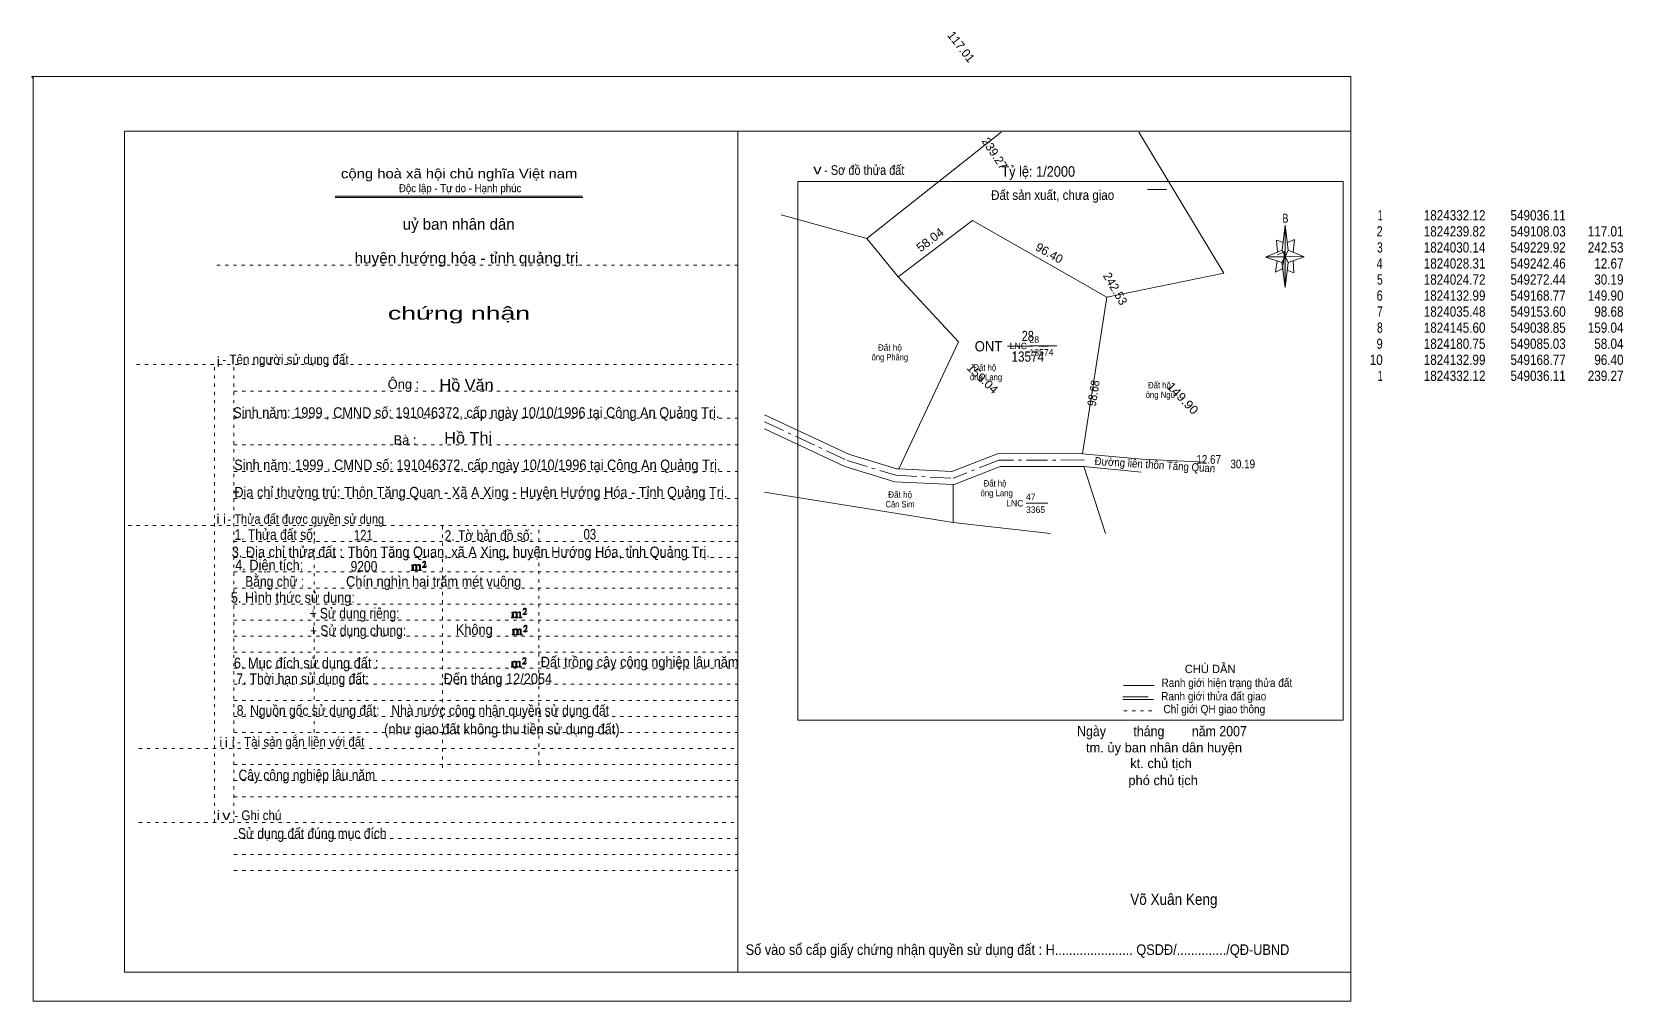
# Model space of a CAD drawing. Header units: centimetres. Extents: x -1.6 to 48, y -3.3 to 26.9.
import ezdxf
from ezdxf.enums import TextEntityAlignment as Align

# ---------------------------------------------------------------- set-up
doc = ezdxf.new("R2010")
doc.units = ezdxf.units.CM
doc.header["$LTSCALE"] = 0.13
for name, pattern in [('DOT_DASHED', [7.7, 5, -1.2, 0.3, -1.2]), ('DOTTED', [1.5, 0.3, -1.2]), ('LONG_DASHED', [7.5, 6, -1.5])]:
    doc.linetypes.add(name, pattern=pattern)
for name, color, linetype, lineweight in [('1', 7, 'DOTTED', 13), ('13', 7, 'Continuous', 13), ('22', 7, 'Continuous', 13), ('33', 7, 'LONG_DASHED', 13), ('4', 7, 'Continuous', 13), ('5', 7, 'Continuous', 13), ('50', 7, 'Continuous', 13), ('63', 7, 'Continuous', 13)]:
    doc.layers.add(name, color=color, linetype=linetype, lineweight=lineweight)
for name, color, linetype in [('10', 7, 'Continuous'), ('23', 7, 'Continuous'), ('30', 7, 'Continuous')]:
    doc.layers.add(name, color=color, linetype=linetype)

msp = doc.modelspace()

# ---------------------------------------------------------------- hatches: boundary and pattern name
at = {"layer": '5'}
msp.add_hatch(color=256, dxfattribs=at).paths.add_polyline_path([(37.46, 19.87), (37.46, 18.91), (37.36, 19.69)])
at = {"layer": '50'}
for points in [[(10.27, 10.13), (10.27, 10.12), (10.27, 10.11), (10.25, 10.11), (10.24, 10.11), (10.24, 10.1), (10.33, 10.1), (10.33, 10.11), (10.32, 10.11), (10.31, 10.11), (10.31, 10.12), (10.31, 10.13), (10.31, 10.24), (10.31, 10.25), (10.32, 10.26), (10.34, 10.26), (10.35, 10.26), (10.36, 10.26), (10.37, 10.25), (10.39, 10.22), (10.39, 10.13), (10.37, 10.12), (10.37, 10.11), (10.36, 10.11), (10.35, 10.11), (10.35, 10.1), (10.44, 10.1), (10.44, 10.11), (10.43, 10.11), (10.42, 10.11), (10.42, 10.12), (10.42, 10.13), (10.42, 10.24), (10.44, 10.26), (10.45, 10.26), (10.46, 10.26), (10.49, 10.26), (10.49, 10.25), (10.5, 10.24), (10.5, 10.22), (10.5, 10.13), (10.5, 10.12), (10.49, 10.11), (10.49, 10.11), (10.47, 10.11), (10.47, 10.1), (10.56, 10.1), (10.56, 10.11), (10.55, 10.11), (10.54, 10.11), (10.53, 10.12), (10.53, 10.13), (10.53, 10.2), (10.53, 10.25), (10.53, 10.26), (10.52, 10.27), (10.5, 10.28), (10.47, 10.28), (10.46, 10.28), (10.44, 10.27), (10.41, 10.25), (10.41, 10.26), (10.4, 10.28), (10.39, 10.28), (10.37, 10.28), (10.35, 10.28), (10.34, 10.28), (10.32, 10.26), (10.31, 10.26), (10.31, 10.25), (10.31, 10.25), (10.31, 10.26), (10.31, 10.28), (10.24, 10.26), (10.24, 10.26), (10.25, 10.26), (10.27, 10.25), (10.27, 10.24), (10.27, 10.23)], [(10.69, 10.19), (10.72, 10.24), (10.72, 10.24), (10.71, 10.22), (10.69, 10.22), (10.68, 10.22), (10.63, 10.22), (10.66, 10.26), (10.67, 10.27), (10.69, 10.28), (10.69, 10.3), (10.69, 10.32), (10.69, 10.34), (10.69, 10.35), (10.69, 10.37), (10.68, 10.38), (10.67, 10.38), (10.66, 10.39), (10.65, 10.39), (10.63, 10.38), (10.63, 10.38), (10.62, 10.37), (10.61, 10.35), (10.59, 10.33), (10.61, 10.33), (10.61, 10.35), (10.62, 10.35), (10.63, 10.36), (10.65, 10.36), (10.66, 10.36), (10.67, 10.35), (10.68, 10.35), (10.68, 10.32), (10.68, 10.3), (10.66, 10.28), (10.66, 10.26), (10.65, 10.25), (10.59, 10.2), (10.59, 10.19)], [(13.39, 8.66), (13.39, 8.65), (13.39, 8.64), (13.38, 8.64), (13.37, 8.64), (13.37, 8.62), (13.45, 8.62), (13.45, 8.64), (13.44, 8.64), (13.43, 8.64), (13.43, 8.65), (13.43, 8.66), (13.43, 8.77), (13.43, 8.78), (13.44, 8.79), (13.47, 8.79), (13.48, 8.79), (13.49, 8.79), (13.5, 8.78), (13.51, 8.74), (13.51, 8.66), (13.5, 8.65), (13.5, 8.64), (13.49, 8.64), (13.48, 8.64), (13.48, 8.62), (13.57, 8.62), (13.57, 8.64), (13.55, 8.64), (13.54, 8.64), (13.54, 8.65), (13.54, 8.66), (13.54, 8.77), (13.57, 8.79), (13.58, 8.79), (13.59, 8.79), (13.61, 8.79), (13.61, 8.78), (13.62, 8.77), (13.62, 8.74), (13.62, 8.66), (13.62, 8.65), (13.61, 8.64), (13.61, 8.64), (13.6, 8.64), (13.6, 8.62), (13.69, 8.62), (13.69, 8.64), (13.67, 8.64), (13.66, 8.64), (13.65, 8.65), (13.65, 8.66), (13.65, 8.73), (13.65, 8.78), (13.65, 8.79), (13.64, 8.8), (13.62, 8.81), (13.6, 8.81), (13.59, 8.81), (13.57, 8.8), (13.53, 8.78), (13.53, 8.79), (13.52, 8.81), (13.51, 8.81), (13.5, 8.81), (13.48, 8.81), (13.47, 8.81), (13.44, 8.79), (13.43, 8.79), (13.43, 8.78), (13.43, 8.78), (13.43, 8.79), (13.43, 8.81), (13.37, 8.79), (13.37, 8.79), (13.38, 8.79), (13.39, 8.78), (13.39, 8.77), (13.39, 8.76)], [(13.82, 8.72), (13.84, 8.77), (13.84, 8.77), (13.83, 8.74), (13.82, 8.74), (13.81, 8.74), (13.75, 8.74), (13.79, 8.79), (13.8, 8.8), (13.82, 8.81), (13.82, 8.83), (13.82, 8.84), (13.82, 8.87), (13.82, 8.88), (13.82, 8.9), (13.81, 8.91), (13.8, 8.91), (13.79, 8.92), (13.77, 8.92), (13.75, 8.91), (13.75, 8.91), (13.74, 8.9), (13.73, 8.88), (13.72, 8.86), (13.73, 8.86), (13.73, 8.88), (13.74, 8.88), (13.75, 8.89), (13.77, 8.89), (13.79, 8.89), (13.8, 8.88), (13.81, 8.88), (13.81, 8.84), (13.81, 8.83), (13.79, 8.81), (13.79, 8.79), (13.77, 8.78), (13.72, 8.73), (13.72, 8.72)], [(13.41, 8.12), (13.41, 8.11), (13.41, 8.1), (13.4, 8.1), (13.39, 8.1), (13.39, 8.09), (13.48, 8.09), (13.48, 8.1), (13.47, 8.1), (13.45, 8.1), (13.45, 8.11), (13.45, 8.12), (13.45, 8.23), (13.45, 8.24), (13.47, 8.26), (13.49, 8.26), (13.5, 8.26), (13.51, 8.26), (13.52, 8.24), (13.53, 8.21), (13.53, 8.12), (13.52, 8.11), (13.52, 8.1), (13.51, 8.1), (13.5, 8.1), (13.5, 8.09), (13.59, 8.09), (13.59, 8.1), (13.58, 8.1), (13.57, 8.1), (13.57, 8.11), (13.57, 8.12), (13.57, 8.23), (13.59, 8.26), (13.6, 8.26), (13.61, 8.26), (13.63, 8.26), (13.63, 8.24), (13.64, 8.23), (13.64, 8.21), (13.64, 8.12), (13.64, 8.11), (13.63, 8.1), (13.63, 8.1), (13.62, 8.1), (13.62, 8.09), (13.71, 8.09), (13.71, 8.1), (13.7, 8.1), (13.69, 8.1), (13.67, 8.11), (13.67, 8.12), (13.67, 8.2), (13.67, 8.24), (13.67, 8.26), (13.66, 8.27), (13.64, 8.28), (13.62, 8.28), (13.61, 8.28), (13.59, 8.27), (13.55, 8.24), (13.55, 8.26), (13.54, 8.28), (13.53, 8.28), (13.52, 8.28), (13.5, 8.28), (13.49, 8.28), (13.47, 8.26), (13.45, 8.26), (13.45, 8.24), (13.45, 8.24), (13.45, 8.26), (13.45, 8.28), (13.39, 8.26), (13.39, 8.26), (13.4, 8.26), (13.41, 8.24), (13.41, 8.23), (13.41, 8.22)], [(13.84, 8.19), (13.86, 8.23), (13.86, 8.23), (13.85, 8.21), (13.84, 8.21), (13.83, 8.21), (13.77, 8.21), (13.81, 8.26), (13.82, 8.27), (13.84, 8.28), (13.84, 8.3), (13.84, 8.31), (13.84, 8.33), (13.84, 8.34), (13.84, 8.37), (13.83, 8.38), (13.82, 8.38), (13.81, 8.39), (13.8, 8.39), (13.77, 8.38), (13.77, 8.38), (13.76, 8.37), (13.75, 8.34), (13.74, 8.32), (13.75, 8.32), (13.75, 8.34), (13.76, 8.34), (13.77, 8.36), (13.8, 8.36), (13.81, 8.36), (13.82, 8.34), (13.83, 8.34), (13.83, 8.31), (13.83, 8.3), (13.81, 8.28), (13.81, 8.26), (13.8, 8.24), (13.74, 8.2), (13.74, 8.19)], [(13.38, 7.12), (13.38, 7.11), (13.38, 7.1), (13.37, 7.1), (13.36, 7.1), (13.36, 7.08), (13.44, 7.08), (13.44, 7.1), (13.43, 7.1), (13.42, 7.1), (13.42, 7.11), (13.42, 7.12), (13.42, 7.23), (13.42, 7.24), (13.43, 7.25), (13.46, 7.25), (13.47, 7.25), (13.48, 7.25), (13.49, 7.24), (13.5, 7.2), (13.5, 7.12), (13.49, 7.11), (13.49, 7.1), (13.48, 7.1), (13.47, 7.1), (13.47, 7.08), (13.56, 7.08), (13.56, 7.1), (13.54, 7.1), (13.53, 7.1), (13.53, 7.11), (13.53, 7.12), (13.53, 7.23), (13.56, 7.25), (13.57, 7.25), (13.58, 7.25), (13.6, 7.25), (13.6, 7.24), (13.61, 7.23), (13.61, 7.2), (13.61, 7.12), (13.61, 7.11), (13.6, 7.1), (13.6, 7.1), (13.59, 7.1), (13.59, 7.08), (13.68, 7.08), (13.68, 7.1), (13.66, 7.1), (13.65, 7.1), (13.64, 7.11), (13.64, 7.12), (13.64, 7.19), (13.64, 7.24), (13.64, 7.25), (13.63, 7.26), (13.61, 7.27), (13.59, 7.27), (13.58, 7.27), (13.56, 7.26), (13.52, 7.24), (13.52, 7.25), (13.51, 7.27), (13.5, 7.27), (13.49, 7.27), (13.47, 7.27), (13.46, 7.27), (13.43, 7.25), (13.42, 7.25), (13.42, 7.24), (13.42, 7.24), (13.42, 7.25), (13.42, 7.27), (13.36, 7.25), (13.36, 7.25), (13.37, 7.25), (13.38, 7.24), (13.38, 7.23), (13.38, 7.22)], [(13.81, 7.18), (13.83, 7.23), (13.83, 7.23), (13.82, 7.2), (13.81, 7.2), (13.8, 7.2), (13.74, 7.2), (13.78, 7.25), (13.79, 7.26), (13.81, 7.27), (13.81, 7.29), (13.81, 7.3), (13.81, 7.33), (13.81, 7.34), (13.81, 7.36), (13.8, 7.37), (13.79, 7.37), (13.78, 7.38), (13.76, 7.38), (13.74, 7.37), (13.74, 7.37), (13.73, 7.36), (13.72, 7.34), (13.71, 7.32), (13.72, 7.32), (13.72, 7.34), (13.73, 7.34), (13.74, 7.35), (13.76, 7.35), (13.78, 7.35), (13.79, 7.34), (13.8, 7.34), (13.8, 7.3), (13.8, 7.29), (13.78, 7.27), (13.78, 7.25), (13.76, 7.24), (13.71, 7.19), (13.71, 7.18)]]:
    msp.add_hatch(color=256, dxfattribs=at).paths.add_polyline_path(points)

# ---------------------------------------------------------------- linework, layer by layer
at = {"layer": '1', "linetype": 'Continuous'}
for p, q in [((1.31, -2.42), (1.31, 23.78)), ((1.31, 23.78), (39.51, 23.78)), ((20.41, -2.42), (20.41, 23.78)), ((39.51, -2.42), (39.51, 23.78)), ((7.87, 21.76), (15.58, 21.76)), ((7.87, 21.71), (15.59, 21.71)), ((37.36, 19.69), (36.85, 19.86)), ((1.31, -2.42), (39.51, -2.42))]:
    msp.add_line(p, q, dxfattribs=at)
at = {"layer": '1'}
for p, q in [((4.19, 19.61), (20.41, 19.61)), ((1.69, 16.51), (20.41, 16.51)), ((4.11, 2.25), (4.11, 16.51)), ((4.72, 2.25), (4.72, 16.51)), ((4.72, 15.68), (20.41, 15.68)), ((4.72, 14.84), (20.41, 14.84)), ((4.72, 14.01), (20.41, 14.01)), ((4.72, 13.18), (20.41, 13.18)), ((4.72, 12.34), (20.41, 12.34)), ((1.43, 11.5), (20.41, 11.5)), ((7.22, 5.05), (7.22, 11.5)), ((11.22, 3.95), (11.22, 11.5)), ((14.22, 4.09), (14.22, 11.5)), ((4.72, 11), (20.41, 11)), ((4.72, 10.5), (20.41, 10.5)), ((4.72, 10.05), (20.41, 10.05)), ((4.72, 9.55), (20.41, 9.55)), ((4.72, 9.05), (20.41, 9.05)), ((4.72, 8.55), (20.41, 8.55)), ((4.72, 8.05), (20.41, 8.05)), ((4.72, 7.55), (20.41, 7.55)), ((4.72, 7.05), (20.41, 7.05)), ((4.72, 6.55), (20.41, 6.55)), ((4.72, 6.05), (20.41, 6.05)), ((4.72, 5.55), (20.41, 5.55)), ((4.72, 5.05), (20.41, 5.05)), ((1.76, 4.55), (20.41, 4.55)), ((4.72, 4.05), (20.41, 4.05)), ((4.72, 3.55), (20.41, 3.55)), ((4.72, 3.05), (20.41, 3.05)), ((1.76, 2.25), (20.41, 2.25)), ((4.72, 1.75), (20.41, 1.75)), ((4.72, 1.25), (20.41, 1.25)), ((4.72, 0.75), (20.41, 0.75))]:
    msp.add_line(p, q, dxfattribs=at)
at = {"layer": '1', "linetype": 'Continuous'}
msp.add_lwpolyline([(-1.53, -3.32), (39.51, -3.32), (39.51, 25.48), (-1.53, 25.48)], close=True, dxfattribs=at)
msp.add_lwpolyline([(37.37, 19.49), (37.16, 19.39), (37.21, 19.74)], dxfattribs=at)
at = {"layer": '13'}
for p, q in [((29.5, 17.09), (30.35, 17.09)), ((29.39, 12.19), (30.07, 12.19))]:
    msp.add_line(p, q, dxfattribs=at)
at = {"layer": '22'}
for p, q in [((24.43, 20.44), (28.62, 23.75)), ((32.9, 23.75), (35.55, 19.36)), ((21.76, 21.17), (24.43, 20.44)), ((25.41, 19.24), (24.43, 20.44)), ((35.55, 19.36), (31.91, 18.61)), ((31.15, 13.73), (31.91, 18.61)), ((31.87, 11.25), (31.19, 13.33)), ((31.19, 13.33), (32.98, 13.16)), ((27.12, 11.59), (21.25, 12.54))]:
    msp.add_line(p, q, dxfattribs=at)
for points in [[(31.91, 18.61), (27.72, 21), (25.41, 19.24)], [(25.41, 19.24), (27.29, 17.22), (25.43, 13.26)], [(21.25, 14.94), (23.89, 13.71), (25.37, 13.26), (25.43, 13.26)], [(21.25, 14.51), (23.75, 13.33), (25.3, 12.86), (27.12, 12.77)], [(25.43, 13.26), (27.08, 13.18), (28.5, 13.73), (31.13, 13.74), (31.15, 13.73)], [(31.15, 13.73), (33, 13.56), (34.97, 13.47)], [(31.19, 13.33), (31.11, 13.34), (28.58, 13.33), (27.15, 12.77), (27.12, 12.77)], [(30.15, 11.25), (27.12, 11.59), (27.12, 12.77)]]:
    msp.add_lwpolyline(points, dxfattribs=at)
at = {"layer": '22', "linetype": 'DOT_DASHED'}
for points in [[(21.25, 14.73), (23.82, 13.52), (25.34, 13.06), (27.13, 12.97)], [(31.21, 13.53), (31.12, 13.54), (28.54, 13.53), (27.12, 12.97), (27.13, 12.97)]]:
    msp.add_lwpolyline(points, dxfattribs=at)
at = {"layer": '33'}
msp.add_line((28.81, 17.08), (30.09, 17.08), dxfattribs=at)
at = {"layer": '4'}
for p, q in [((32.43, 6.51), (33.38, 6.51)), ((32.41, 6.08), (33.36, 6.08))]:
    msp.add_line(p, q, dxfattribs=at)
at = {"layer": '4', "linetype": 'LONG_DASHED'}
msp.add_line((32.41, 6.16), (33.36, 6.16), dxfattribs=at)
at = {"layer": '4', "linetype": 'DOTTED'}
msp.add_line((32.44, 5.72), (33.43, 5.72), dxfattribs=at)
at = {"layer": '4'}
msp.add_lwpolyline([(22.28, 22.21), (39.27, 22.21), (39.27, 5.43), (22.28, 5.43)], close=True, dxfattribs=at)
msp.add_circle((-1.55, 25.47), 0.025, dxfattribs=at)
at = {"layer": '5'}
for p, q in [((37.37, 20.07), (37.46, 20.85)), ((37.55, 20.07), (38.05, 19.87)), ((37.55, 19.69), (37.46, 18.91)), ((37.73, 19.37), (37.52, 19.45)), ((37.71, 19.75), (37.73, 19.37))]:
    msp.add_line(p, q, dxfattribs=at)
for points in [[(37.46, 20.85), (37.55, 20.07), (37.46, 19.87)], [(37.46, 19.87), (36.87, 19.87), (37.37, 20.07), (37.55, 19.69), (38.05, 19.87), (37.46, 19.89)], [(37.46, 19.87), (37.46, 18.91), (37.36, 19.69)]]:
    msp.add_lwpolyline(points, close=True, dxfattribs=at)
for points in [[(37.4, 20.31), (37.19, 20.39), (37.22, 20.01)], [(37.53, 20.31), (37.75, 20.41), (37.71, 20.01)], [(37.46, 19.87), (37.37, 20.07), (36.87, 19.87)], [(37.22, 19.93), (37.44, 20.03), (37.4, 19.63)], [(37.46, 19.87), (37.55, 19.69), (38.05, 19.87)]]:
    msp.add_lwpolyline(points, dxfattribs=at)
at = {"layer": '50'}
for points in [[(10.27, 10.13), (10.27, 10.12), (10.27, 10.11), (10.25, 10.11), (10.24, 10.11), (10.24, 10.1), (10.33, 10.1), (10.33, 10.11), (10.32, 10.11), (10.31, 10.11), (10.31, 10.12), (10.31, 10.13), (10.31, 10.24), (10.31, 10.25), (10.32, 10.26), (10.34, 10.26), (10.35, 10.26), (10.36, 10.26), (10.37, 10.25), (10.39, 10.22), (10.39, 10.13), (10.37, 10.12), (10.37, 10.11), (10.36, 10.11), (10.35, 10.11), (10.35, 10.1), (10.44, 10.1), (10.44, 10.11), (10.43, 10.11), (10.42, 10.11), (10.42, 10.12), (10.42, 10.13), (10.42, 10.24), (10.44, 10.26), (10.45, 10.26), (10.46, 10.26), (10.49, 10.26), (10.49, 10.25), (10.5, 10.24), (10.5, 10.22), (10.5, 10.13), (10.5, 10.12), (10.49, 10.11), (10.49, 10.11), (10.47, 10.11), (10.47, 10.1), (10.56, 10.1), (10.56, 10.11), (10.55, 10.11), (10.54, 10.11), (10.53, 10.12), (10.53, 10.13), (10.53, 10.2), (10.53, 10.25), (10.53, 10.26), (10.52, 10.27), (10.5, 10.28), (10.47, 10.28), (10.46, 10.28), (10.44, 10.27), (10.41, 10.25), (10.41, 10.26), (10.4, 10.28), (10.39, 10.28), (10.37, 10.28), (10.35, 10.28), (10.34, 10.28), (10.32, 10.26), (10.31, 10.26), (10.31, 10.25), (10.31, 10.25), (10.31, 10.26), (10.31, 10.28), (10.24, 10.26), (10.24, 10.26), (10.25, 10.26), (10.27, 10.25), (10.27, 10.24), (10.27, 10.23)], [(10.69, 10.19), (10.72, 10.24), (10.72, 10.24), (10.71, 10.22), (10.69, 10.22), (10.68, 10.22), (10.63, 10.22), (10.66, 10.26), (10.67, 10.27), (10.69, 10.28), (10.69, 10.3), (10.69, 10.32), (10.69, 10.34), (10.69, 10.35), (10.69, 10.37), (10.68, 10.38), (10.67, 10.38), (10.66, 10.39), (10.65, 10.39), (10.63, 10.38), (10.63, 10.38), (10.62, 10.37), (10.61, 10.35), (10.59, 10.33), (10.61, 10.33), (10.61, 10.35), (10.62, 10.35), (10.63, 10.36), (10.65, 10.36), (10.66, 10.36), (10.67, 10.35), (10.68, 10.35), (10.68, 10.32), (10.68, 10.3), (10.66, 10.28), (10.66, 10.26), (10.65, 10.25), (10.59, 10.2), (10.59, 10.19)], [(13.39, 8.66), (13.39, 8.65), (13.39, 8.64), (13.38, 8.64), (13.37, 8.64), (13.37, 8.62), (13.45, 8.62), (13.45, 8.64), (13.44, 8.64), (13.43, 8.64), (13.43, 8.65), (13.43, 8.66), (13.43, 8.77), (13.43, 8.78), (13.44, 8.79), (13.47, 8.79), (13.48, 8.79), (13.49, 8.79), (13.5, 8.78), (13.51, 8.74), (13.51, 8.66), (13.5, 8.65), (13.5, 8.64), (13.49, 8.64), (13.48, 8.64), (13.48, 8.62), (13.57, 8.62), (13.57, 8.64), (13.55, 8.64), (13.54, 8.64), (13.54, 8.65), (13.54, 8.66), (13.54, 8.77), (13.57, 8.79), (13.58, 8.79), (13.59, 8.79), (13.61, 8.79), (13.61, 8.78), (13.62, 8.77), (13.62, 8.74), (13.62, 8.66), (13.62, 8.65), (13.61, 8.64), (13.61, 8.64), (13.6, 8.64), (13.6, 8.62), (13.69, 8.62), (13.69, 8.64), (13.67, 8.64), (13.66, 8.64), (13.65, 8.65), (13.65, 8.66), (13.65, 8.73), (13.65, 8.78), (13.65, 8.79), (13.64, 8.8), (13.62, 8.81), (13.6, 8.81), (13.59, 8.81), (13.57, 8.8), (13.53, 8.78), (13.53, 8.79), (13.52, 8.81), (13.51, 8.81), (13.5, 8.81), (13.48, 8.81), (13.47, 8.81), (13.44, 8.79), (13.43, 8.79), (13.43, 8.78), (13.43, 8.78), (13.43, 8.79), (13.43, 8.81), (13.37, 8.79), (13.37, 8.79), (13.38, 8.79), (13.39, 8.78), (13.39, 8.77), (13.39, 8.76)], [(13.82, 8.72), (13.84, 8.77), (13.84, 8.77), (13.83, 8.74), (13.82, 8.74), (13.81, 8.74), (13.75, 8.74), (13.79, 8.79), (13.8, 8.8), (13.82, 8.81), (13.82, 8.83), (13.82, 8.84), (13.82, 8.87), (13.82, 8.88), (13.82, 8.9), (13.81, 8.91), (13.8, 8.91), (13.79, 8.92), (13.77, 8.92), (13.75, 8.91), (13.75, 8.91), (13.74, 8.9), (13.73, 8.88), (13.72, 8.86), (13.73, 8.86), (13.73, 8.88), (13.74, 8.88), (13.75, 8.89), (13.77, 8.89), (13.79, 8.89), (13.8, 8.88), (13.81, 8.88), (13.81, 8.84), (13.81, 8.83), (13.79, 8.81), (13.79, 8.79), (13.77, 8.78), (13.72, 8.73), (13.72, 8.72)], [(13.41, 8.12), (13.41, 8.11), (13.41, 8.1), (13.4, 8.1), (13.39, 8.1), (13.39, 8.09), (13.48, 8.09), (13.48, 8.1), (13.47, 8.1), (13.45, 8.1), (13.45, 8.11), (13.45, 8.12), (13.45, 8.23), (13.45, 8.24), (13.47, 8.26), (13.49, 8.26), (13.5, 8.26), (13.51, 8.26), (13.52, 8.24), (13.53, 8.21), (13.53, 8.12), (13.52, 8.11), (13.52, 8.1), (13.51, 8.1), (13.5, 8.1), (13.5, 8.09), (13.59, 8.09), (13.59, 8.1), (13.58, 8.1), (13.57, 8.1), (13.57, 8.11), (13.57, 8.12), (13.57, 8.23), (13.59, 8.26), (13.6, 8.26), (13.61, 8.26), (13.63, 8.26), (13.63, 8.24), (13.64, 8.23), (13.64, 8.21), (13.64, 8.12), (13.64, 8.11), (13.63, 8.1), (13.63, 8.1), (13.62, 8.1), (13.62, 8.09), (13.71, 8.09), (13.71, 8.1), (13.7, 8.1), (13.69, 8.1), (13.67, 8.11), (13.67, 8.12), (13.67, 8.2), (13.67, 8.24), (13.67, 8.26), (13.66, 8.27), (13.64, 8.28), (13.62, 8.28), (13.61, 8.28), (13.59, 8.27), (13.55, 8.24), (13.55, 8.26), (13.54, 8.28), (13.53, 8.28), (13.52, 8.28), (13.5, 8.28), (13.49, 8.28), (13.47, 8.26), (13.45, 8.26), (13.45, 8.24), (13.45, 8.24), (13.45, 8.26), (13.45, 8.28), (13.39, 8.26), (13.39, 8.26), (13.4, 8.26), (13.41, 8.24), (13.41, 8.23), (13.41, 8.22)], [(13.84, 8.19), (13.86, 8.23), (13.86, 8.23), (13.85, 8.21), (13.84, 8.21), (13.83, 8.21), (13.77, 8.21), (13.81, 8.26), (13.82, 8.27), (13.84, 8.28), (13.84, 8.3), (13.84, 8.31), (13.84, 8.33), (13.84, 8.34), (13.84, 8.37), (13.83, 8.38), (13.82, 8.38), (13.81, 8.39), (13.8, 8.39), (13.77, 8.38), (13.77, 8.38), (13.76, 8.37), (13.75, 8.34), (13.74, 8.32), (13.75, 8.32), (13.75, 8.34), (13.76, 8.34), (13.77, 8.36), (13.8, 8.36), (13.81, 8.36), (13.82, 8.34), (13.83, 8.34), (13.83, 8.31), (13.83, 8.3), (13.81, 8.28), (13.81, 8.26), (13.8, 8.24), (13.74, 8.2), (13.74, 8.19)], [(13.38, 7.12), (13.38, 7.11), (13.38, 7.1), (13.37, 7.1), (13.36, 7.1), (13.36, 7.08), (13.44, 7.08), (13.44, 7.1), (13.43, 7.1), (13.42, 7.1), (13.42, 7.11), (13.42, 7.12), (13.42, 7.23), (13.42, 7.24), (13.43, 7.25), (13.46, 7.25), (13.47, 7.25), (13.48, 7.25), (13.49, 7.24), (13.5, 7.2), (13.5, 7.12), (13.49, 7.11), (13.49, 7.1), (13.48, 7.1), (13.47, 7.1), (13.47, 7.08), (13.56, 7.08), (13.56, 7.1), (13.54, 7.1), (13.53, 7.1), (13.53, 7.11), (13.53, 7.12), (13.53, 7.23), (13.56, 7.25), (13.57, 7.25), (13.58, 7.25), (13.6, 7.25), (13.6, 7.24), (13.61, 7.23), (13.61, 7.2), (13.61, 7.12), (13.61, 7.11), (13.6, 7.1), (13.6, 7.1), (13.59, 7.1), (13.59, 7.08), (13.68, 7.08), (13.68, 7.1), (13.66, 7.1), (13.65, 7.1), (13.64, 7.11), (13.64, 7.12), (13.64, 7.19), (13.64, 7.24), (13.64, 7.25), (13.63, 7.26), (13.61, 7.27), (13.59, 7.27), (13.58, 7.27), (13.56, 7.26), (13.52, 7.24), (13.52, 7.25), (13.51, 7.27), (13.5, 7.27), (13.49, 7.27), (13.47, 7.27), (13.46, 7.27), (13.43, 7.25), (13.42, 7.25), (13.42, 7.24), (13.42, 7.24), (13.42, 7.25), (13.42, 7.27), (13.36, 7.25), (13.36, 7.25), (13.37, 7.25), (13.38, 7.24), (13.38, 7.23), (13.38, 7.22)], [(13.81, 7.18), (13.83, 7.23), (13.83, 7.23), (13.82, 7.2), (13.81, 7.2), (13.8, 7.2), (13.74, 7.2), (13.78, 7.25), (13.79, 7.26), (13.81, 7.27), (13.81, 7.29), (13.81, 7.3), (13.81, 7.33), (13.81, 7.34), (13.81, 7.36), (13.8, 7.37), (13.79, 7.37), (13.78, 7.38), (13.76, 7.38), (13.74, 7.37), (13.74, 7.37), (13.73, 7.36), (13.72, 7.34), (13.71, 7.32), (13.72, 7.32), (13.72, 7.34), (13.73, 7.34), (13.74, 7.35), (13.76, 7.35), (13.78, 7.35), (13.79, 7.34), (13.8, 7.34), (13.8, 7.3), (13.8, 7.29), (13.78, 7.27), (13.78, 7.25), (13.76, 7.24), (13.71, 7.19), (13.71, 7.18)]]:
    msp.add_lwpolyline(points, close=True, dxfattribs=at)
at = {"layer": '63'}
msp.add_line((33.17, 21.96), (33.77, 21.96), dxfattribs=at)

# ---------------------------------------------------------------- texts
at = {"layer": '1'}
for s, height, width, p in [('cộng hoà xã hội chủ nghĩa Việt nam', 0.3, 1.15, (11.735, 22.31)), ('v', 0.3, 1.3, (22.895, 22.44)), ('- Sơ đồ thửa đất ', 0.3, 0.85, (24.4, 22.42)), ('Độc lập - Tự do - Hạnh phúc', 0.25, 0.9, (11.765, 21.88)), ('chứng nhận', 0.4, 1.55, (11.73, 17.91)), ('- Tên người sử dụng đất', 0.3, 0.9, (6.325, 16.52)), ('- Thửa đất được quyền sử dụng', 0.3, 0.85, (6.96, 11.55)), ('- Tài sản gắn liền với đất ', 0.3, 0.9, (6.85, 4.61)), ('v', 0.3, 1.3, (4.485, 2.32)), ('- Ghi chú', 0.3, 0.9, (5.465, 2.32))]:
    msp.add_text(s, height=height, dxfattribs=dict(at, width=width)).set_placement(p, align=Align.CENTER)
for s, height, p in [('uỷ ban nhân dân', 0.35, (11.72, 20.71)), ('i', 0.3, (4.235, 16.45)), ('i', 0.3, (4.225, 11.55)), ('i', 0.3, (4.425, 11.55)), ('i', 0.3, (4.315, 4.6)), ('i', 0.3, (4.485, 4.59)), ('i', 0.3, (4.695, 4.6)), ('i', 0.3, (4.235, 2.32))]:
    msp.add_text(s, height=height, dxfattribs=at).set_placement(p, align=Align.CENTER)
at = {"layer": '10', "width": 0.9}
msp.add_text('Võ Xuân Keng', height=0.35, dxfattribs=at).set_placement((33.995, -0.32), align=Align.CENTER)
at = {"layer": '13'}
for s, p in [('28', (29.5, 17.19)), ('13574', (29.5, 16.79)), ('47', (29.39, 12.29)), ('3365', (29.39, 11.89))]:
    msp.add_text(s, height=0.2, dxfattribs=at).set_placement(p)
for p in [(29.42, 16.99), (29.31, 12.09)]:
    msp.add_text('LNC', height=0.2, dxfattribs=at).set_placement(p, align=Align.RIGHT)
at = {"layer": '22', "width": 0.9}
msp.add_text('Đất sản xuất, chưa giao', height=0.3, dxfattribs=at).set_placement((30.22, 21.64), align=Align.CENTER)
msp.add_text('Đường liên thôn Tăng Quan', height=0.25, rotation=356.435, dxfattribs=at).set_placement((33.397, 13.266), align=Align.CENTER)
at = {"layer": '23'}
for s, width, p in [('Đất hộ', 0.95, (25.15, 16.94)), ('ông Phâng', 0.85, (25.15, 16.64)), ('Đất hộ ', 0.9, (28.14, 16.32)), ('ông Lang', 0.9, (28.145, 16.02)), ('Đất hộ ', 0.9, (33.58, 15.77)), ('ông Ngữ', 0.9, (33.585, 15.47)), ('Đất hộ ', 0.9, (28.46, 12.71)), ('Đất hộ', 0.95, (25.47, 12.36)), ('ông Lang', 0.9, (28.475, 12.41)), ('Căn Sim', 0.85, (25.465, 12.06))]:
    msp.add_text(s, height=0.2, dxfattribs=dict(at, width=width)).set_placement(p, align=Align.CENTER)
at = {"layer": '30'}
for s, rotation, p in [('117.01', 307.926, (27.262, 26.328)), ('239.27', 303.671, (28.303, 23.01)), ('96.40', 330.302, (30.048, 19.867)), ('242.53', 300.17, (32.054, 18.808))]:
    msp.add_text(s, height=0.27, rotation=rotation, dxfattribs=at).set_placement(p, align=Align.CENTER)
for s, width, p in [('1', 0.65, (40.5, 21)), ('1824332.12', 0.85, (43.7, 21)), ('549036.11', 0.85, (46.2, 21)), ('549036.11', 0.85, (46.2, 21)), ('2', 0.8, (40.5, 20.5)), ('1824239.82', 0.85, (43.7, 20.5)), ('549108.03', 0.85, (46.2, 20.5)), ('117.01', 0.85, (48, 20.5)), ('3', 0.75, (40.5, 20)), ('1824030.14', 0.85, (43.7, 20)), ('549229.92', 0.85, (46.2, 20)), ('242.53', 0.85, (48, 20)), ('4', 0.8, (40.5, 19.5)), ('1824028.31', 0.85, (43.7, 19.5)), ('549242.46', 0.85, (46.2, 19.5)), ('12.67', 0.85, (48, 19.5)), ('5', 0.75, (40.5, 19)), ('1824024.72', 0.85, (43.7, 19)), ('549272.44', 0.85, (46.2, 19)), ('30.19', 0.85, (48, 19)), ('6', 0.8, (40.5, 18.5)), ('1824132.99', 0.85, (43.7, 18.5)), ('549168.77', 0.85, (46.2, 18.5)), ('149.90', 0.85, (48, 18.5)), ('7', 0.75, (40.5, 18)), ('1824035.48', 0.85, (43.7, 18)), ('549153.60', 0.85, (46.2, 18)), ('98.68', 0.85, (48, 18)), ('8', 0.75, (40.5, 17.5)), ('1824145.60', 0.85, (43.7, 17.5)), ('549038.85', 0.85, (46.2, 17.5)), ('159.04', 0.85, (48, 17.5)), ('9', 0.8, (40.5, 17)), ('1824180.75', 0.85, (43.7, 17)), ('549085.03', 0.85, (46.2, 17)), ('58.04', 0.85, (48, 17)), ('10', 0.85, (40.5, 16.5)), ('1824132.99', 0.85, (43.7, 16.5)), ('549168.77', 0.85, (46.2, 16.5)), ('96.40', 0.85, (48, 16.5)), ('1', 0.65, (40.5, 16)), ('1824332.12', 0.85, (43.7, 16)), ('549036.11', 0.85, (46.2, 16)), ('239.27', 0.85, (48, 16))]:
    msp.add_text(s, height=0.32, dxfattribs=dict(at, width=width)).set_placement(p, align=Align.RIGHT)
for s, height, rotation, width, p in [('58.04', 0.27, 37.277, 1.05, (26.483, 20.289)), ('159.04', 0.26, 316.18, 1.1, (27.945, 15.982)), ('98.68', 0.27, 81.157, 0.9, (31.624, 15.599)), ('149.90', 0.27, 313.757, 1.1, (34.173, 15.368))]:
    msp.add_text(s, height=height, rotation=rotation, dxfattribs=dict(at, width=width)).set_placement(p, align=Align.CENTER)
at = {"layer": '30', "width": 0.85}
for s, p in [('12.67', (35.08, 13.42)), ('30.19', (36.14, 13.28))]:
    msp.add_text(s, height=0.27, dxfattribs=at).set_placement(p, align=Align.CENTER)
at = {"layer": '33'}
for s, width, p in [('28', 0.8, (29.445, 17.24)), ('13574', 0.85, (29.445, 16.6))]:
    msp.add_text(s, height=0.32, dxfattribs=dict(at, width=width)).set_placement(p, align=Align.CENTER)
at = {"layer": '33', "width": 0.95}
msp.add_text('ONT', height=0.32, dxfattribs=at).set_placement((28.65, 16.92), align=Align.RIGHT)
at = {"layer": '4', "width": 0.9}
for s, height, p in [('Tỷ lệ: 1/2000', 0.33, (29.77, 22.36)), ('Ranh giới hiện trạng thửa đất', 0.2591, (35.645, 6.47)), ('Ranh giới thửa đất giao ', 0.2591, (35.28, 6.05)), ('Chỉ giới QH giao thông', 0.2591, (35.255, 5.65))]:
    msp.add_text(s, height=height, dxfattribs=at).set_placement(p, align=Align.CENTER)
at = {"layer": '4'}
msp.add_text('CHÚ DẪN', height=0.2591, dxfattribs=at).set_placement((35.125, 6.9), align=Align.CENTER)
at = {"layer": '5', "width": 0.75}
msp.add_text('B', height=0.276, dxfattribs=at).set_placement((37.47, 20.93), align=Align.CENTER)
at = {"layer": '50'}
for s, height, width, p in [('  huyện hướng hóa - tỉnh quảng trị', 0.34, 1.05, (11.83, 19.66)), ('Hồ Văn', 0.36, 1.05, (11.965, 15.7)), ('Sinh năm: 1999 , CMND số: 191046372, cấp ngày 10/10/1996 tại Công An Quảng Trị.', 0.33, 0.9, (12.27, 14.85)), ('Hồ Thị', 0.36, 1.05, (12.015, 14.05)), ('Sinh năm: 1999 , CMND số: 191046372, cấp ngày 10/10/1996 tại Công An Quảng Trị.', 0.33, 0.9, (12.3, 13.22)), ('Địa chỉ thường trú: Thôn Tăng Quan - Xã A Xing - Huyện Hướng Hóa - Tỉnh Quảng Trị.', 0.33, 0.9, (12.41, 12.37)), ('1. Thửa đất số:  ', 0.33, 0.85, (6.115, 11.05)), ('121', 0.33, 0.8, (8.75, 11.03)), ('2. Tờ bản đồ số:  ', 0.33, 0.85, (12.76, 11.02)), ('03', 0.33, 0.8, (15.805, 11.06)), ('3. Địa chỉ thửa đất : ', 0.33, 0.9, (6.44, 10.51)), ('4. Diện tích: ', 0.33, 0.9, (5.875, 10.1)), ('Thôn Tăng Quan, xã A Xing, huyện Hướng Hóa, tỉnh Quảng Trị.', 0.33, 0.9, (13.905, 10.51)), ('Bằng chữ :', 0.33, 0.85, (5.99, 9.59)), ('Chín nghìn hai trăm mét vuông', 0.33, 0.9, (10.94, 9.59)), ('9200', 0.33, 0.85, (8.77, 10.06)), ('5. Hình thức sử dụng:', 0.33, 0.9, (6.555, 9.09)), ('+ Sử dụng riêng:', 0.33, 0.85, (8.475, 8.6)), ('Không', 0.33, 0.9, (12.205, 8.09)), ('+ Sử dụng chung:', 0.33, 0.85, (8.585, 8.06)), ('Đất trồng cây công nghiệp lâu năm', 0.33, 0.9, (17.355, 7.08)), ('6. Mục đích sử dụng đất :', 0.33, 0.9, (6.97, 7.05)), ('7. Thời hạn sử dụng đất:', 0.33, 0.85, (6.855, 6.56)), ('Đến tháng 12/2054', 0.33, 0.9, (12.94, 6.56)), ('8. Nguồn gốc sử dụng đất:', 0.33, 0.85, (7.03, 5.57)), ('Nhà nước công nhận quyền sử dụng đất ', 0.33, 0.85, (13.065, 5.57)), ('(như giao đất không thu tiền sử dụng đất)', 0.33, 0.9, (13.065, 4.99)), ('Ngày        tháng        năm 2007', 0.32, 0.9, (33.625, 4.93)), ('Cây công nghiệp lâu năm', 0.33, 0.85, (6.99, 3.56)), ('Sử dụng đất đúng mục đích ', 0.33, 0.85, (7.21, 1.74)), ('Số vào sổ cấp giấy chứng nhận quyền sử dụng đất : H...................... QSDĐ/............../QĐ-UBND', 0.33, 0.9, (29.125, -1.88))]:
    msp.add_text(s, height=height, dxfattribs=dict(at, width=width)).set_placement(p, align=Align.CENTER)
for s, p in [('Ông :', (10, 15.75)), ('Bà :', (10.05, 14.01)), ('tm. ủy ban nhân dân huyện ', (33.745, 4.43)), ('kt. chủ tịch', (33.595, 3.94)), ('phó chủ tịch', (33.66, 3.41))]:
    msp.add_text(s, height=0.3, dxfattribs=at).set_placement(p, align=Align.CENTER)

doc.saveas('drawing.dxf')
